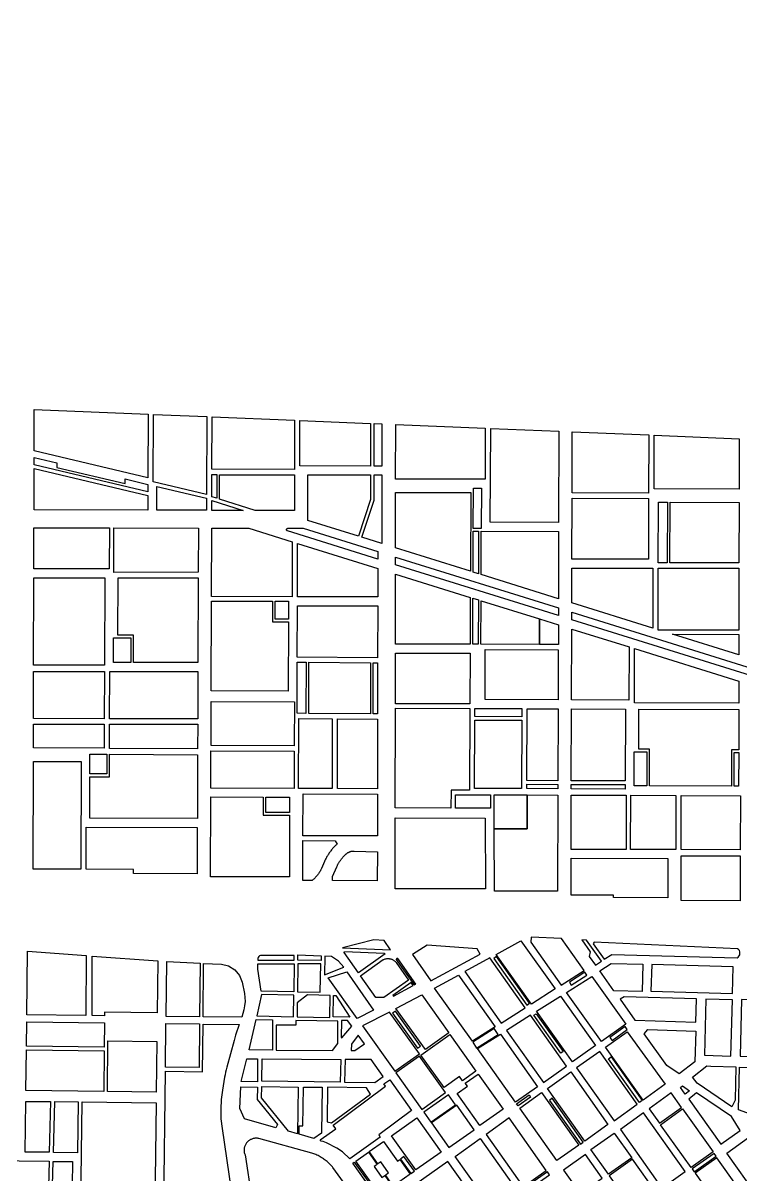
# Model space of a CAD drawing. Extents: x 407811 to 416949, y 4498993 to 4508589.
# Drawn here: x 408608 to 409411, y 4502920 to 4504209 of the extents above; entities that cross this region are included whole.
import ezdxf

# ---------------------------------------------------------------- set-up
doc = ezdxf.new("R2010")
doc.units = 0
doc.header["$LTSCALE"] = 40
doc.header["$MEASUREMENT"] = 0
for name, color, linetype in [('Images', 253, 'CONTINUOUS'), ('ΟΙΚ. ΤΕΤΡΑΓΩΝΑ ΣΤΑΥΡΟΥΠΟΛΗ', 74, 'CONTINUOUS'), ('υπόλοιπο θεσσαλονίκης', 7, 'CONTINUOUS')]:
    doc.layers.add(name, color=color, linetype=linetype)
picture_1 = doc.add_image_def('image1.tif', size_in_pixel=(10278, 10088))

msp = doc.modelspace()

# ---------------------------------------------------------------- linework, layer by layer
at = {"layer": 'ΟΙΚ. ΤΕΤΡΑΓΩΝΑ ΣΤΑΥΡΟΥΠΟΛΗ'}
for points in [[(408965.1, 4503174), (409018.7, 4503171.9), (409011.4, 4503182.2), (408999.9, 4503182.9)], [(409175.8, 4503185.9), (409175.5, 4503180.3), (409209.7, 4503132.4), (409235.3, 4503148.6), (409209.8, 4503184.4)], [(409232.6, 4503182.9), (409241.9, 4503169.7), (409240.8, 4503164.4), (409247.8, 4503154.6), (409254.5, 4503159), (409237.7, 4503182.6)], [(408967.2, 4503169.9), (409011.6, 4503168.1), (409012.8, 4503167.3), (408983, 4503146.1), (408966.8, 4503169)], [(409059.7, 4503177.1), (409043.1, 4503166.6), (409063.9, 4503137.3), (409118.9, 4503167), (409115.5, 4503173.1)], [(409164.6, 4503181.9), (409202.9, 4503128.1), (409176.2, 4503111.2), (409137, 4503166.6)], [(408915, 4503166.1), (408941.1, 4503165), (408941, 4503160), (408914.9, 4503160.1)], [(408960.4, 4503159), (408952.8, 4503164.5), (408945.1, 4503164.8), (408944.7, 4503144), (408966.5, 4503152.4)], [(409129.9, 4503162.7), (409101.7, 4503147.4), (409142.4, 4503089.9), (409169.4, 4503107)], [(409137.3, 4503164.4), (409134.1, 4503162.1), (409171, 4503110), (409174.2, 4503112.3)], [(409265.3, 4503156.5), (409300.9, 4503155.6), (409300, 4503125.2), (409268.6, 4503126), (409252.8, 4503148.3)], [(408870.3, 4503156.2), (408910.9, 4503156.1), (408910.5, 4503125), (408873.9, 4503125.7), (408870.2, 4503150.3)], [(408914.9, 4503156.1), (408914.5, 4503124.9), (408939.9, 4503124.4), (408940.8, 4503156)], [(408969.9, 4503147.3), (408999.7, 4503104.2), (408981.4, 4503094.9), (408949, 4503140.5)], [(409094.6, 4503143.6), (409135.7, 4503085.6), (409110.2, 4503069.5), (409068, 4503129.1)], [(409236.1, 4503146.7), (409218.7, 4503135.8), (409220.9, 4503132.4), (409238.3, 4503143.4)], [(409310.9, 4503155.4), (409310, 4503125.4), (409401.2, 4503123), (409402.1, 4503152.9)], [(409041.8, 4503135.2), (409021.3, 4503120.8), (409021.9, 4503120), (409044.1, 4503131.9)], [(409243.7, 4503142.1), (409281.7, 4503088.7), (409254.5, 4503069.4), (409215.5, 4503124.2)], [(408874.2, 4503121.7), (408869.2, 4503097.8), (408910.2, 4503097), (408910.5, 4503121)], [(408925.7, 4503121.4), (408914.4, 4503112.4), (408914.2, 4503096.9), (408950.6, 4503096.2), (408951, 4503120.9)], [(408955, 4503120.8), (408957.5, 4503120.8), (408973.1, 4503096.5), (408954.6, 4503096.9)], [(409053.7, 4503121.6), (409084, 4503078.8), (409057.7, 4503060.2), (409024.7, 4503106)], [(409208.7, 4503119.9), (409248, 4503064.7), (409222.1, 4503046.4), (409182, 4503103.1)], [(409280, 4503119.2), (409275.4, 4503116.6), (409292, 4503093.1), (409360.3, 4503090.9), (409361, 4503117.1)], [(409371.5, 4503116.8), (409369.8, 4503053.9), (409399.3, 4503053), (409401.1, 4503116)], [(409411.1, 4503116.1), (409409.6, 4503052.7), (409476.3, 4503050.5), (409477.3, 4503114.3)], [(408868.2, 4503093.8), (408886.7, 4503093.4), (408886.6, 4503059.6), (408860.5, 4503059.9)], [(408912.8, 4503092.9), (408912.7, 4503087.5), (408890.7, 4503087.6), (408890.6, 4503059.5), (408953.6, 4503059.1), (408959.6, 4503067), (408959.7, 4503092.1)], [(408963.7, 4503092.9), (408963.6, 4503073.9), (408964.3, 4503073.3), (408975.3, 4503086.4), (408970.6, 4503092.8)], [(409017.6, 4503102.1), (408987.2, 4503086.7), (409023.3, 4503035.9), (409051.1, 4503055.6)], [(409024.3, 4503103.2), (409021, 4503100.8), (409049, 4503061.9), (409052.3, 4503064.2)], [(409175.2, 4503098.8), (409148.2, 4503081.7), (409189.6, 4503023.3), (409215.6, 4503041.8)], [(409181.5, 4503100.3), (409211.6, 4503057.9), (409209.1, 4503056.1), (409179.1, 4503098.6)], [(409134.5, 4503083.7), (409110.7, 4503068.7), (409115, 4503061.9), (409139.2, 4503077.2)], [(409283.4, 4503080.1), (409325.7, 4503021.5), (409301.1, 4503003.8), (409259.1, 4503062.9)], [(409281.2, 4503085.9), (409264.1, 4503073.7), (409266.4, 4503070.5), (409283.5, 4503082.6)], [(409306.6, 4503082.6), (409360, 4503080.9), (409359.1, 4503046.7), (409341.7, 4503033), (409327.9, 4503042.4), (409302.2, 4503077.9)], [(408982.5, 4503076.3), (408974.9, 4503066.2), (408974.8, 4503059.2), (408978.8, 4503059.1), (408989.5, 4503066.6)], [(409085.1, 4503077.2), (409114.2, 4503036.1), (409099.1, 4503025.4), (409095.8, 4503030.1), (409078.7, 4503017.9), (409052.5, 4503054.1)], [(409141.5, 4503077.5), (409183.1, 4503018.7), (409158.5, 4503001.3), (409116, 4503061.4)], [(409294.7, 4502999.1), (409252.6, 4503058.2), (409226.8, 4503039.9), (409268.9, 4502980.5)], [(408858, 4503049.9), (408870, 4503049.8), (408869.7, 4503024.3), (408851.7, 4503024.5)], [(408875, 4503049.8), (408963, 4503049.2), (408962.2, 4503023.8), (408874.7, 4503024.8)], [(408968, 4503049.3), (408967.2, 4503023.8), (409001.1, 4503023.4), (409010.4, 4503030), (408996.9, 4503049)], [(409050.9, 4503052.9), (409024.5, 4503034.2), (409053.6, 4502993.3), (409080.3, 4503012.3)], [(409265.5, 4503052.1), (409300.3, 4503003.2), (409297.1, 4503000.9), (409262.3, 4503049.8)], [(409376.8, 4503041.7), (409404.9, 4503040.8), (409404.2, 4503003.5), (409400.6, 4502996.2), (409361.7, 4503022.5), (409356.4, 4503029.3), (409372.3, 4503041.9)], [(409408.9, 4503040.7), (409436.2, 4503039.8), (409435.4, 4502988.8), (409429.7, 4502984.9), (409408, 4502992.7)], [(409116.6, 4503032.9), (409144.5, 4502993.5), (409118.7, 4502975.2), (409093.3, 4503011.1), (409104.7, 4503019.2), (409102.3, 4503022.7)], [(409220.2, 4503035.3), (409261.8, 4502976.6), (409235.9, 4502957.9), (409194.2, 4503016.8)], [(408851.1, 4503018.5), (408869.7, 4503018.3), (408869.5, 4503004.5), (408892.1, 4502976.5), (408890.5, 4502972.8), (408855.3, 4502982.8), (408850, 4502994.3)], [(408874.7, 4503018.8), (408915.2, 4503018.3), (408914.5, 4502966), (408904.7, 4502968.8), (408874.5, 4503006.3)], [(408921.2, 4503018.3), (408942.2, 4503018), (408941.5, 4502966.9), (408932.9, 4502960.8), (408916.5, 4502965.5), (408916.6, 4502974.8), (408920.6, 4502974.8)], [(409042.2, 4502992), (409005.4, 4502964.7), (409007.2, 4502962.3), (408973, 4502938), (408964.9, 4502945.7), (408958.5, 4502950.1), (408947, 4502956), (408943.2, 4502957.5), (408941.2, 4502957.7), (408940.1, 4502959.4), (408957.5, 4502971.7), (408954.5, 4502975.7), (409013.1, 4503019.2), (409011.2, 4503021.9), (409017.7, 4503026.5)], [(408948.2, 4503018), (408947.7, 4502979.4), (408952.7, 4502978.2), (408996.1, 4503010.3), (408991.8, 4503017.5)], [(409345.4, 4503019.6), (409353.1, 4503014), (409348.2, 4503010.5), (409343, 4503017.9)], [(409083.4, 4503009.6), (409055.9, 4502990.1), (409063.8, 4502978.9), (409091.3, 4502998.4)], [(409173.6, 4503009.5), (409175.3, 4503007), (409161.4, 4502997.2), (409159.7, 4502999.6)], [(409187.7, 4503012.2), (409229.3, 4502953.3), (409204.8, 4502936), (409163.2, 4502994.7)], [(409199.6, 4503005.7), (409196.3, 4503003.4), (409231, 4502954.4), (409234.3, 4502956.8)], [(409332.6, 4503011.7), (409308.1, 4502994), (409319.6, 4502977.8), (409344.2, 4502995.4)], [(409360.9, 4503011.7), (409352.2, 4503004.8), (409388.1, 4502954.4), (409409.6, 4502969.7), (409399.9, 4502985.3)], [(409092.7, 4502998.1), (409064.4, 4502978.1), (409084, 4502950.6), (409112.2, 4502970.6)], [(409301.6, 4502989.4), (409275.8, 4502970.7), (409322.3, 4502905.1), (409348.4, 4502923.7)], [(409345.4, 4502993.8), (409379.5, 4502945.8), (409354.9, 4502928.3), (409320.8, 4502976.2)], [(409048, 4502983.9), (409075.2, 4502945.6), (409047, 4502925.6), (409019.7, 4502963.8)], [(409151.4, 4502983.7), (409125.6, 4502965.4), (409167.1, 4502906.7), (409192.9, 4502925.1)], [(409268.7, 4502966.9), (409288.4, 4502939.1), (409262.3, 4502920.7), (409242.6, 4502948.4)], [(409010.7, 4502957.4), (409026.4, 4502935.5), (409028.9, 4502937.2), (409040.5, 4502921), (409021.7, 4502907.6), (409013, 4502920), (409016.3, 4502922.3), (409007.7, 4502934.6), (409004.4, 4502932.3), (408994.8, 4502946.1)], [(409119.1, 4502960.8), (409160.5, 4502902.1), (409132.5, 4502882.3), (409090.9, 4502940.8)], [(409419.2, 4502961.8), (409490.2, 4502861.9), (409482.6, 4502856.1), (409462.6, 4502849), (409394.8, 4502944.4)], [(408993.9, 4502945.6), (409003.6, 4502931.8), (409000.3, 4502929.5), (409008.9, 4502917.2), (409012.2, 4502919.5), (409020.9, 4502907.1), (409007.1, 4502897.2), (408979.7, 4502935.5)], [(409033.7, 4502940.7), (409029.7, 4502937.8), (409041.3, 4502921.5), (409045.4, 4502924.4)], [(409236.8, 4502942.7), (409212.3, 4502925.3), (409230.9, 4502899.2), (409255.4, 4502916.5)], [(409289.5, 4502937.5), (409263.4, 4502919), (409289.7, 4502881.9), (409315.8, 4502900.5)], [(409380.6, 4502944.1), (409356.1, 4502926.7), (409358.4, 4502923.4), (409382.9, 4502940.9)], [(409383.8, 4502939.1), (409359.5, 4502921.8), (409421.4, 4502834.8), (409443.2, 4502842.2), (409449.3, 4502846.9)], [(408978.1, 4502934.3), (409005.4, 4502896.1), (409003.8, 4502894.9), (408976.4, 4502933.1)], [(409082.8, 4502935), (409038.2, 4502903.4), (409056.1, 4502878), (409101, 4502909.4)], [(409194.1, 4502923.4), (409168.2, 4502905.1), (409170.5, 4502901.8), (409196.4, 4502920.2)]]:
    msp.add_lwpolyline(points, close=True, dxfattribs=at)
for points in [[(409246.3, 4503180.2), (409245.4, 4503178.6), (409257.8, 4503161.2), (409266.2, 4503166.7), (409406.4, 4503162.8, 0.58328), (409406.7, 4503173.1)], [(408870.4, 4503160.2), (408910.9, 4503160.1), (408911, 4503165.6), (408873.3, 4503165.6, 0.27817), (408870.3, 4503162.2, 0.087522), (408870.3, 4503160.6, 0.025137)], [(409011.8, 4503161.4, -0.082823), (409015.6, 4503162.1, -0.030783), (409017, 4503162, -0.026344), (409018.2, 4503161.8, -0.030739), (409019.6, 4503161.4, -0.026343), (409020.8, 4503161, -0.03072), (409022, 4503160.3, -0.026315), (409023, 4503159.6, -0.030664), (409024.1, 4503158.6, -0.030617), (409025, 4503157.6), (409038.9, 4503138), (409011.2, 4503118.5), (409002.1, 4503118.4), (408985.2, 4503142.8), (409010.6, 4503160.8, -0.028712)], [(409026.3, 4503162.2, 0.049828), (409026.1, 4503162.1, 0.049924), (409025.9, 4503162.1, 0.041015), (409025.7, 4503162, 0.04107), (409025.5, 4503161.9, 0.045589), (409025.4, 4503161.8, 0.041055), (409025.3, 4503161.6, 0.045525), (409025.2, 4503161.5, 0.040939), (409025.1, 4503161.3, 0.040938), (409025.1, 4503161.1, 0.039634), (409025.1, 4503160.9), (409045.2, 4503132.5), (409047, 4503133.5), (409026.7, 4503162.1, 0.045809), (409026.5, 4503162.1, 0.050019)]]:
    msp.add_lwpolyline(points, format="xyb", close=True, dxfattribs=at)
msp.add_lwpolyline([(409021, 4502836.7), (408954.1, 4502928.5, 0.00604), (408953.3, 4502929.4, 0.03057), (408948.8, 4502934, 0.017478), (408944.6, 4502937.4, 0.013153), (408942.4, 4502938.9, 0.013081), (408940, 4502940.3, 0.017451), (408935.2, 4502942.8, 0.017408), (408930.8, 4502944.5), (408871.4, 4502960.7, 0.014927), (408870.6, 4502960.9, 0.035051), (408868.8, 4502961.1, 0.017535), (408867.8, 4502961.1, 0.035033), (408866, 4502960.9, 0.030614), (408864.4, 4502960.5, 0.035055), (408862.6, 4502959.8, 0.017552), (408861.8, 4502959.4, 0.030701), (408860.4, 4502958.5, 0.030666), (408859.1, 4502957.5, 0.030675), (408858, 4502956.3, 0.026301), (408857.1, 4502955.2, 0.030661), (408856.3, 4502953.7, 0.030675), (408855.6, 4502952.2, 0.026312), (408855.2, 4502950.9, 0.02632), (408855, 4502949.5, 0.026313), (408854.8, 4502948.1, 0.030685), (408854.9, 4502946.5, 0.030542), (408855.1, 4502944.8, 0.017375), (408855.4, 4502943.9, 0.031653), (408855.9, 4502942.3), (408877.2, 4502801.6)], format="xyb", dxfattribs=at)
at = {"layer": 'υπόλοιπο θεσσαλονίκης'}
for points in [[(408620.1, 4503776.2), (408747.5, 4503771), (408747.3, 4503699.7), (408620, 4503729.8), (408620.1, 4503776.2)], [(408753.5, 4503770.7), (408813.2, 4503768.2), (408812.8, 4503681.1), (408753.2, 4503695.2), (408753.5, 4503770.7)], [(408819.2, 4503768), (408911.4, 4503764.1), (408911.3, 4503709.2), (408818.9, 4503709.4), (408819.2, 4503768)], [(408917.4, 4503763.9), (408996.3, 4503760.6), (408996.4, 4503713), (408917.3, 4503713.2), (408917.4, 4503763.9)], [(409000.3, 4503760.5), (409009, 4503760.1), (409008.9, 4503713), (409000.4, 4503713), (409000.3, 4503760.5)], [(409024.5, 4503759.5), (409124.7, 4503755.3), (409124.5, 4503698.2), (409024.4, 4503698.3), (409024.5, 4503759.5)], [(409130.7, 4503755), (409207, 4503751.9), (409206.7, 4503649.7), (409130.3, 4503650), (409130.7, 4503755)], [(409222, 4503751.2), (409307.5, 4503747.7), (409307.4, 4503682.6), (409221.8, 4503682.9), (409222, 4503751.2)], [(409313.5, 4503747.4), (409408.6, 4503743.5), (409408.5, 4503687.1), (409313.4, 4503687.5), (409313.5, 4503747.4)], [(408620, 4503710.3), (408747.2, 4503680.2), (408747.1, 4503663.6), (408619.9, 4503664), (408620, 4503710.3)], [(408620, 4503722.6), (408645.5, 4503716.6), (408645.5, 4503711.4), (408721.7, 4503693.4), (408721.8, 4503698.6), (408747.2, 4503692.5), (408747.2, 4503684.3), (408620, 4503714.4), (408620, 4503722.6)], [(408818.9, 4503703.4), (408824.4, 4503703.4), (408824.3, 4503677), (408818.8, 4503678.7), (408818.9, 4503703.4)], [(408827.4, 4503703.3), (408911.3, 4503703.2), (408911.3, 4503663.3), (408867.4, 4503663.4), (408827.3, 4503676), (408827.4, 4503703.3)], [(408926.3, 4503703.2), (408996.4, 4503703), (408996.4, 4503675.4), (408982.7, 4503634.5), (408926.2, 4503652), (408926.3, 4503703.2)], [(409000.4, 4503703), (409008.9, 4503703), (409008.8, 4503626.3), (408986.5, 4503633.3), (409000.4, 4503674.7), (409000.4, 4503703)], [(408757.2, 4503690.2), (408812.8, 4503677), (408812.7, 4503663.5), (408757.1, 4503663.6), (408757.2, 4503690.2)], [(409111.4, 4503688.2), (409120.4, 4503688.2), (409120.2, 4503643.1), (409111.2, 4503643.1), (409111.4, 4503688.2)], [(408818.7, 4503663.4), (408818.7, 4503674.4), (408853.8, 4503663.4), (408818.7, 4503663.4)], [(409024.4, 4503683.3), (409108.4, 4503683.2), (409108, 4503595.4), (409024.3, 4503621.4), (409024.4, 4503683.3)], [(409221.8, 4503676.9), (409307.4, 4503676.6), (409307.2, 4503608.8), (409221.6, 4503608.8), (409221.8, 4503676.9)], [(409318.4, 4503672.5), (409328.4, 4503672.5), (409328.2, 4503604.8), (409318.2, 4503604.8), (409318.4, 4503672.5)], [(409331.4, 4503672.4), (409408.5, 4503672.1), (409408.4, 4503604.8), (409331.2, 4503604.8), (409331.4, 4503672.4)], [(408619.8, 4503644), (408704.2, 4503643.7), (408704, 4503597.9), (408619.7, 4503597.8), (408619.8, 4503644)], [(408709.2, 4503643.7), (408803.7, 4503643.5), (408803.6, 4503594.1), (408709, 4503594), (408709.2, 4503643.7)], [(408818.7, 4503643.5), (408860.1, 4503643.4), (408908.7, 4503628.2), (408908.5, 4503566.7), (408818.5, 4503566.9), (408818.7, 4503643.5)], [(408903.8, 4503643.3), (408921, 4503643.3), (409004.3, 4503617.2), (409004.3, 4503608.9), (408903.4, 4503640.4), (408903.3, 4503640.4), (408903.3, 4503640.4), (408903.2, 4503640.4), (408903.2, 4503640.4), (408903.1, 4503640.5), (408903.1, 4503640.5), (408903, 4503640.5), (408903, 4503640.5), (408903, 4503640.6), (408902.9, 4503640.6), (408902.9, 4503640.6), (408902.8, 4503640.7), (408902.8, 4503640.7), (408902.8, 4503640.7), (408902.7, 4503640.8), (408902.7, 4503640.8), (408902.7, 4503640.9), (408902.6, 4503640.9), (408902.6, 4503640.9), (408902.6, 4503641), (408902.5, 4503641), (408902.5, 4503641.1), (408902.5, 4503641.1), (408902.5, 4503641.2), (408902.4, 4503641.2), (408902.4, 4503641.3), (408902.4, 4503641.3), (408902.4, 4503641.4), (408902.4, 4503641.4), (408902.4, 4503641.5), (408902.4, 4503641.5), (408902.4, 4503641.6), (408902.3, 4503641.6), (408902.3, 4503641.7), (408902.3, 4503641.7), (408902.3, 4503641.8), (408902.3, 4503641.8), (408902.3, 4503641.9), (408902.3, 4503641.9), (408902.4, 4503642), (408902.4, 4503642), (408902.4, 4503642.1), (408902.4, 4503642.1), (408902.4, 4503642.2), (408902.4, 4503642.2), (408902.4, 4503642.3), (408902.4, 4503642.3), (408902.5, 4503642.4), (408902.5, 4503642.4), (408902.5, 4503642.5), (408902.5, 4503642.5), (408902.6, 4503642.6), (408902.6, 4503642.6), (408902.6, 4503642.7), (408902.7, 4503642.7), (408902.7, 4503642.7), (408902.7, 4503642.8), (408902.8, 4503642.8), (408902.8, 4503642.9), (408902.8, 4503642.9), (408902.9, 4503642.9), (408902.9, 4503643), (408903, 4503643), (408903, 4503643), (408903, 4503643.1), (408903.1, 4503643.1), (408903.1, 4503643.1), (408903.2, 4503643.1), (408903.2, 4503643.2), (408903.3, 4503643.2), (408903.3, 4503643.2), (408903.4, 4503643.2), (408903.4, 4503643.2), (408903.5, 4503643.2), (408903.5, 4503643.2), (408903.6, 4503643.3), (408903.6, 4503643.3), (408903.7, 4503643.3), (408903.7, 4503643.3), (408903.8, 4503643.3), (408903.8, 4503643.3)], [(409111.2, 4503640.1), (409117.2, 4503640.1), (409117, 4503592.5), (409111, 4503594.4), (409111.2, 4503640.1)], [(409120.2, 4503640.1), (409206.7, 4503639.7), (409206.5, 4503564.6), (409120, 4503591.6), (409120.2, 4503640.1)], [(408914.7, 4503626.3), (409004.3, 4503598.4), (409004.3, 4503566.6), (408914.5, 4503566.7), (408914.7, 4503626.3)], [(409024.3, 4503602.6), (409024.3, 4503611), (409206.5, 4503554.2), (409206.4, 4503545.8), (409024.3, 4503602.6)], [(409221.6, 4503598.8), (409312.2, 4503598.8), (409312.1, 4503531.7), (409221.5, 4503559.9), (409221.6, 4503598.8)], [(409318.2, 4503598.8), (409408.4, 4503598.8), (409408.3, 4503529.2), (409318.1, 4503529.4), (409318.2, 4503598.8)], [(408619.7, 4503587.8), (408699, 4503588), (408698.7, 4503490.3), (408619.4, 4503490.3), (408619.7, 4503587.8)], [(408714, 4503588), (408803.5, 4503588.1), (408803.2, 4503493.3), (408731.2, 4503493.3), (408731.3, 4503523.8), (408713.8, 4503523.9), (408714, 4503588)], [(409024.3, 4503592.1), (409107.9, 4503566), (409107.7, 4503513.6), (409024.2, 4503513.8), (409024.3, 4503592.1)], [(408818.4, 4503561.9), (408886.5, 4503561.8), (408886.5, 4503538.7), (408904.4, 4503538.6), (408904.1, 4503461.3), (408818.1, 4503461.7), (408818.4, 4503561.9)], [(408889.5, 4503561.8), (408904.5, 4503561.8), (408904.4, 4503541.6), (408889.5, 4503541.7), (408889.5, 4503561.8)], [(408914.5, 4503556.7), (409004.3, 4503556.6), (409004.2, 4503498.5), (408914.3, 4503499.2), (408914.5, 4503556.7)], [(409110.9, 4503565.1), (409116.9, 4503563.3), (409116.7, 4503513.6), (409110.7, 4503513.6), (409110.9, 4503565.1)], [(409119.9, 4503562.3), (409185.4, 4503541.9), (409185.4, 4503513.4), (409119.7, 4503513.6), (409119.9, 4503562.3)], [(409185.4, 4503541.9), (409206.4, 4503535.3), (409206.4, 4503513.4), (409185.4, 4503513.4), (409185.4, 4503541.9)], [(409221.4, 4503530.6), (409285.5, 4503510.6), (409285.4, 4503451.1), (409221.2, 4503451.4), (409221.4, 4503530.6)], [(408708.8, 4503520.9), (408728.3, 4503520.8), (408728.2, 4503493.3), (408708.7, 4503493.3), (408708.8, 4503520.9)], [(409333.9, 4503524.9), (409408.3, 4503524.7), (409408.3, 4503501.7), (409333.9, 4503524.9)], [(409124.7, 4503507.6), (409206.3, 4503507.4), (409206.2, 4503451.4), (409124.4, 4503451.7), (409124.7, 4503507.6)], [(409291.5, 4503508.8), (409408.2, 4503472.4), (409408.2, 4503447.7), (409291.4, 4503448.1), (409291.5, 4503508.8)], [(408914.3, 4503493.7), (408924.3, 4503493.6), (408924.1, 4503436.3), (408914.1, 4503436.4), (408914.3, 4503493.7)], [(408927.3, 4503493.6), (408996.2, 4503493), (408996.2, 4503435.9), (408927.1, 4503436.3), (408927.3, 4503493.6)], [(408999.2, 4503493), (409004.2, 4503493), (409004.1, 4503435.8), (408999.2, 4503435.9), (408999.2, 4503493)], [(409024.2, 4503503.8), (409107.6, 4503503.6), (409107.4, 4503446.8), (409024.2, 4503447), (409024.2, 4503503.8)], [(408619.4, 4503483.3), (408698.7, 4503483.3), (408698.5, 4503430.3), (408619.3, 4503430.4), (408619.4, 4503483.3)], [(408704.7, 4503483.3), (408803.2, 4503483.3), (408803, 4503430.2), (408704.5, 4503430.3), (408704.7, 4503483.3)], [(408818, 4503449.7), (408911.1, 4503449.3), (408911, 4503399.9), (408817.9, 4503400.4), (408818, 4503449.7)], [(409024.1, 4503442), (409107.4, 4503441.8), (409107, 4503350.3), (409086.5, 4503350.4), (409086.3, 4503330.3), (409024, 4503330.5), (409024.1, 4503442)], [(409112.9, 4503441.8), (409165.5, 4503441.6), (409165.5, 4503432.6), (409112.8, 4503432.8), (409112.9, 4503441.8)], [(409171.5, 4503441.5), (409206.2, 4503441.4), (409205.9, 4503360.9), (409171.3, 4503361.1), (409171.5, 4503441.5)], [(409221.2, 4503441.4), (409281.4, 4503441.1), (409281.3, 4503360.7), (409220.9, 4503360.9), (409221.2, 4503441.4)], [(409296.4, 4503441.1), (409408.2, 4503440.7), (409408.1, 4503395.7), (409400.1, 4503395.7), (409400, 4503354.7), (409308.3, 4503355.1), (409308.3, 4503396.1), (409296.3, 4503396.1), (409296.4, 4503441.1)], [(408916.1, 4503430.4), (408953.5, 4503430.1), (408953.3, 4503352.3), (408915.8, 4503352.4), (408916.1, 4503430.4)], [(408959.5, 4503430.1), (409004.1, 4503429.9), (409004.1, 4503352), (408959.3, 4503352.2), (408959.5, 4503430.1)], [(409112.8, 4503428.8), (409165.5, 4503428.6), (409165.2, 4503352.1), (409112.5, 4503352.3), (409112.8, 4503428.8)], [(408619.3, 4503424.4), (408698.5, 4503424.3), (408698.4, 4503397.2), (408619.2, 4503397.6), (408619.3, 4503424.4)], [(408704.5, 4503424.3), (408803, 4503424.2), (408802.9, 4503396.6), (408704.4, 4503397.1), (408704.5, 4503424.3)], [(408704.4, 4503390.6), (408802.8, 4503390.1), (408802.6, 4503318.6), (408682.3, 4503319), (408682.4, 4503365.5), (408704.3, 4503365.4), (408704.4, 4503390.6)], [(408682.5, 4503390.7), (408701.4, 4503390.6), (408701.3, 4503368.5), (408682.4, 4503368.5), (408682.5, 4503390.7)], [(408817.8, 4503394.4), (408910.9, 4503393.9), (408910.8, 4503352.4), (408817.7, 4503352.8), (408817.8, 4503394.4)], [(409291.3, 4503393.1), (409305.3, 4503393.1), (409305.3, 4503355.1), (409291.3, 4503355.1), (409291.3, 4503393.1)], [(409403.1, 4503392.7), (409408.1, 4503392.7), (409408, 4503354.7), (409403, 4503354.7), (409403.1, 4503392.7)], [(408619.2, 4503382.6), (408672.5, 4503382.3), (408672.1, 4503261.9), (408618.9, 4503262.1), (408619.2, 4503382.6)], [(409171.3, 4503357.1), (409205.9, 4503356.9), (409205.9, 4503351.9), (409171.2, 4503352.1), (409171.3, 4503357.1)], [(409220.9, 4503356.9), (409281.3, 4503356.7), (409281.3, 4503351.7), (409220.9, 4503351.9), (409220.9, 4503356.9)], [(408817.7, 4503342.9), (408876.1, 4503342.6), (408876.1, 4503322.5), (408905.7, 4503322.3), (408905.5, 4503253.5), (408817.4, 4503253.6), (408817.7, 4503342.9)], [(408879.1, 4503342.6), (408905.8, 4503342.4), (408905.7, 4503325.3), (408879, 4503325.5), (408879.1, 4503342.6)], [(408920.8, 4503346.4), (409004, 4503346), (409004, 4503299.2), (408920.7, 4503299.5), (408920.8, 4503346.4)], [(409091.4, 4503345.3), (409130.5, 4503345.2), (409130.6, 4503330.1), (409091.3, 4503330.3), (409091.4, 4503345.3)], [(409134.5, 4503345.2), (409171.5, 4503345), (409171.6, 4503307.1), (409134.6, 4503307.2), (409134.5, 4503345.2)], [(409171.5, 4503345), (409205.9, 4503344.9), (409205.6, 4503237.3), (409134.8, 4503237.6), (409134.6, 4503307.2), (409171.6, 4503307.1), (409171.5, 4503345)], [(409220.9, 4503344.9), (409282.3, 4503344.7), (409282.2, 4503284.1), (409220.7, 4503284.2), (409220.9, 4503344.9)], [(409287.3, 4503344.7), (409337.7, 4503344.5), (409337.7, 4503284), (409287.2, 4503284), (409287.3, 4503344.7)], [(409343.7, 4503344.4), (409410, 4503344.2), (409409.9, 4503283.8), (409343.7, 4503284), (409343.7, 4503344.4)], [(409024, 4503319.5), (409124.6, 4503319.1), (409124.8, 4503239.9), (409023.9, 4503239.9), (409024, 4503319.5)], [(408678.3, 4503309), (408802.5, 4503308.6), (408802.4, 4503256.9), (408731.1, 4503257.2), (408731.1, 4503261.7), (408678.1, 4503261.9), (408678.3, 4503309)], [(408920.6, 4503294), (408956.9, 4503293.9), (408958.8, 4503290.1), (408958.1, 4503289.4), (408957.3, 4503288.7), (408956.6, 4503288), (408955.9, 4503287.3), (408955.2, 4503286.5), (408954.6, 4503285.8), (408953.9, 4503285), (408953.3, 4503284.3), (408952.6, 4503283.5), (408952, 4503282.7), (408951.4, 4503281.9), (408950.8, 4503281.1), (408950.2, 4503280.3), (408949.7, 4503279.5), (408949.1, 4503278.6), (408948.6, 4503277.8), (408948.1, 4503276.9), (408947.6, 4503276.1), (408947.1, 4503275.2), (408946.6, 4503274.3), (408946.1, 4503273.4), (408945.7, 4503272.5), (408945.3, 4503271.6), (408944.8, 4503270.6), (408941.3, 4503262.7), (408941, 4503261.9), (408940.7, 4503261.4), (408940.5, 4503260.9), (408940.2, 4503260.3), (408939.9, 4503259.8), (408939.6, 4503259.3), (408939.3, 4503258.8), (408939, 4503258.4), (408938.7, 4503257.9), (408938.4, 4503257.4), (408938.1, 4503256.9), (408937.8, 4503256.5), (408937.4, 4503256), (408937.1, 4503255.5), (408936.7, 4503255.1), (408936.3, 4503254.7), (408936, 4503254.2), (408935.6, 4503253.8), (408935.2, 4503253.4), (408934.8, 4503252.9), (408934.4, 4503252.5), (408934, 4503252.1), (408933.6, 4503251.7), (408933.1, 4503251.4), (408932.7, 4503251), (408932.3, 4503250.6), (408931.8, 4503250.2), (408931.4, 4503249.9), (408930.9, 4503249.5), (408930.4, 4503249.2), (408920.5, 4503249.2), (408920.6, 4503294)], [(408977.9, 4503282.3), (409004, 4503281.3), (409003.9, 4503249), (408953.8, 4503249.2), (408953.8, 4503253.7), (408958.5, 4503264.6), (408958.9, 4503265.3), (408959.2, 4503266), (408959.5, 4503266.7), (408959.9, 4503267.3), (408960.2, 4503268), (408960.6, 4503268.6), (408961, 4503269.3), (408961.3, 4503269.9), (408961.7, 4503270.5), (408962.1, 4503271.1), (408962.6, 4503271.8), (408963, 4503272.4), (408963.4, 4503273), (408963.9, 4503273.5), (408964.3, 4503274.1), (408964.8, 4503274.7), (408965.3, 4503275.3), (408965.8, 4503275.8), (408966.3, 4503276.4), (408966.8, 4503276.9), (408967.3, 4503277.4), (408967.8, 4503278), (408968.4, 4503278.5), (408968.9, 4503279), (408969.1, 4503279.2), (408969.3, 4503279.3), (408969.4, 4503279.4), (408969.6, 4503279.6), (408969.8, 4503279.7), (408970, 4503279.9), (408970.2, 4503280), (408970.3, 4503280.1), (408970.5, 4503280.2), (408970.7, 4503280.4), (408970.9, 4503280.5), (408971.1, 4503280.6), (408971.3, 4503280.7), (408971.5, 4503280.8), (408971.7, 4503280.9), (408971.9, 4503281), (408972.1, 4503281.1), (408972.3, 4503281.2), (408972.5, 4503281.3), (408972.7, 4503281.4), (408972.9, 4503281.4), (408973.1, 4503281.5), (408973.3, 4503281.6), (408973.5, 4503281.7), (408973.7, 4503281.7), (408974, 4503281.8), (408974.2, 4503281.9), (408974.4, 4503281.9), (408974.6, 4503282), (408974.8, 4503282), (408975, 4503282.1), (408975.3, 4503282.1), (408975.5, 4503282.1), (408975.7, 4503282.2), (408975.9, 4503282.2), (408976.1, 4503282.2), (408976.4, 4503282.2), (408976.6, 4503282.3), (408976.8, 4503282.3), (408977, 4503282.3), (408977.2, 4503282.3), (408977.5, 4503282.3), (408977.7, 4503282.3), (408977.9, 4503282.3)], [(409220.7, 4503274.2), (409328.7, 4503274), (409328.7, 4503230), (409268, 4503230.4), (409267.9, 4503232.9), (409220.6, 4503232.8), (409220.7, 4503274.2)], [(409343.7, 4503277), (409409.9, 4503276.8), (409409.8, 4503226.6), (409343.7, 4503226.8), (409343.7, 4503277)], [(408612.7, 4503170.2), (408678.1, 4503165.4), (408677.8, 4503098.4), (408611.9, 4503099.1), (408612.7, 4503170.2)], [(408685.1, 4503164.9), (408758.3, 4503159.5), (408757.6, 4503101.4), (408698.9, 4503102.1), (408698.9, 4503098.1), (408684.8, 4503098.3), (408685.1, 4503164.9)], [(408768.3, 4503158.8), (408805.6, 4503156.8), (408805, 4503096.9), (408767.6, 4503097.3), (408768.3, 4503158.8)], [(408809.6, 4503156.6), (408829.5, 4503155.6), (408837.5, 4503153.8), (408844.5, 4503149.5), (408849.8, 4503143.2), (408852.7, 4503135.5), (408855.2, 4503123.1), (408855.8, 4503118.6), (408855.9, 4503113.9), (408855.5, 4503109.3), (408854.5, 4503104.8), (408852.2, 4503096.3), (408809, 4503096.8), (408809.6, 4503156.6)], [(408611.8, 4503091.1), (408698.8, 4503090.1), (408698.5, 4503063), (408611.5, 4503064), (408611.8, 4503091.1)], [(408809, 4503088.8), (408849.5, 4503088.4), (408845.4, 4503076.2), (408845, 4503074.7), (408844.5, 4503073.2), (408844.1, 4503071.7), (408843.6, 4503070.2), (408835.5, 4503040.4), (408834.8, 4503037.7), (408834.2, 4503034.9), (408833.6, 4503032), (408833.1, 4503029.2), (408830.6, 4503014.8), (408829.2, 4503004.2), (408828.7, 4502993.5), (408829, 4502982.7), (408830.2, 4502972.1), (408843.2, 4502885.1), (408765, 4502886), (408766.8, 4503035.9), (408808.5, 4503035.5), (408809, 4503088.8)], [(408767.5, 4503089.3), (408805, 4503088.9), (408804.5, 4503040.1), (408766.9, 4503040.4), (408767.5, 4503089.3)], [(408702.5, 4503070.1), (408757.2, 4503069.4), (408756.5, 4503012.6), (408701.9, 4503013.3), (408702.5, 4503070.1)], [(408611.4, 4503060), (408698.4, 4503059), (408697.9, 4503013.3), (408610.9, 4503014.3), (408611.4, 4503060)], [(408610.8, 4503002.3), (408638.5, 4503002), (408637, 4502945.3), (408610.1, 4502945.6), (408610.8, 4503002.3)], [(408643, 4503002), (408669.3, 4503001.6), (408668.5, 4502944.9), (408641.5, 4502945.2), (408643, 4503002)], [(408673.8, 4503001.6), (408756.4, 4503000.6), (408755, 4502886.2), (408672.2, 4502887.1), (408673.8, 4503001.6)], [(408536.2, 4502936.5), (408636.7, 4502935.3), (408634.1, 4502835.8), (408535, 4502835.9), (408536.2, 4502936.5)], [(408641.2, 4502935.2), (408662.9, 4502935), (408662.2, 4502881.2), (408639.8, 4502881.8), (408641.2, 4502935.2)]]:
    msp.add_lwpolyline(points, close=True, dxfattribs=at)
msp.add_lwpolyline([(409472.9, 4503462.6), (409221.4, 4503541.1), (409221.4, 4503541.1), (409221.5, 4503549.4), (409487.7, 4503466.4)], dxfattribs=at)

# ---------------------------------------------------------------- pictures from other files: only their frames are drawn
at = {"layer": 'Images'}
image = msp.add_image(picture_1, insert=(408162.9, 4500066.6), size_in_units=(8684, 8523.4), rotation=-0.6923, dxfattribs=at)
image.dxf.flags = 15

doc.saveas('drawing.dxf')
